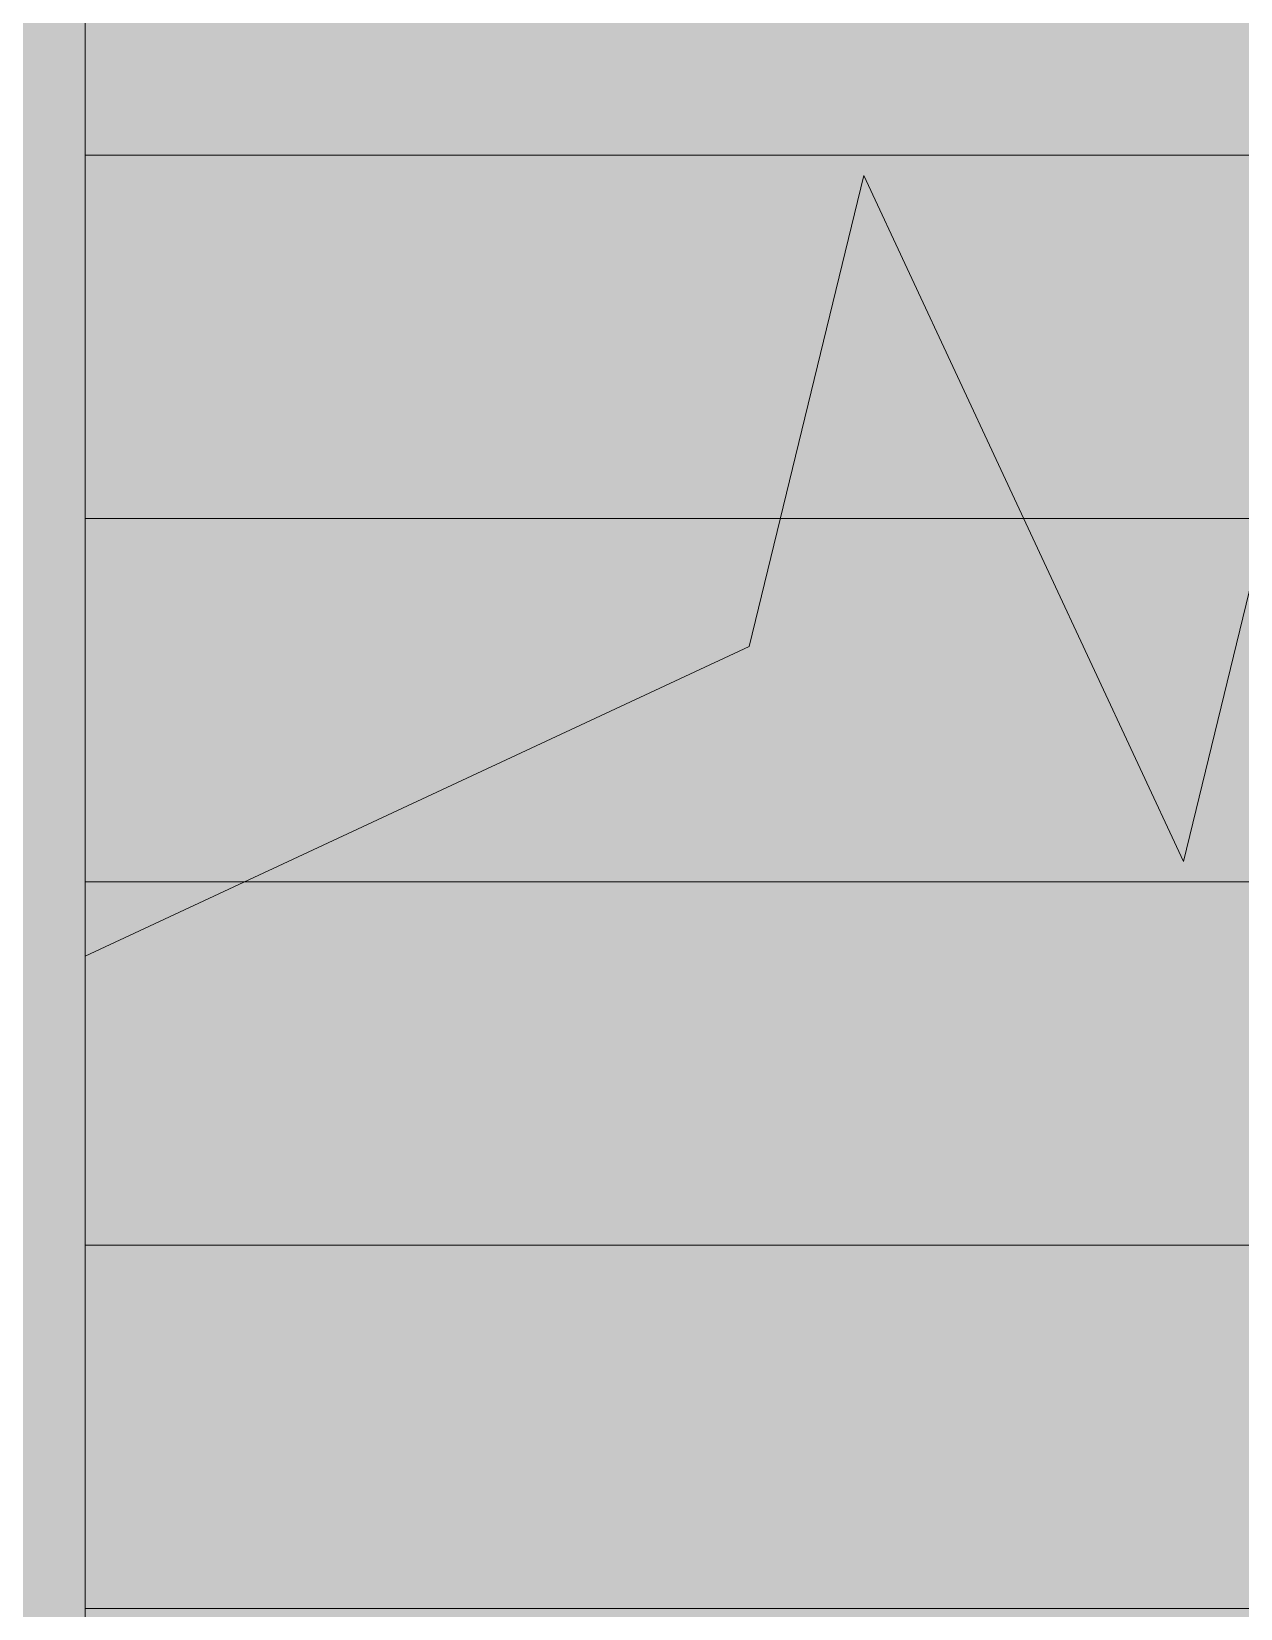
# Model space of a CAD drawing. Header units: millimetres. Extents: x -164500 to 426394, y -51911 to 102118.
# Drawn here: x 150688 to 151686, y 77359 to 78661 of the extents above; entities that cross this region are included whole.
import ezdxf

# ---------------------------------------------------------------- set-up
doc = ezdxf.new("R2010")
doc.units = ezdxf.units.MM
doc.layers.add('A-AREA-PATT-2', color=7, linetype='Continuous', lineweight=5, true_color=0xcde0ef, transparency=1)
doc.layers.add('S-STRS', color=7, linetype='Continuous', lineweight=9)
doc.layers.add('S-STRS-MBND', color=7, linetype='Continuous', lineweight=9)
doc.layers.add('S-STRS-1', color=7, linetype='Continuous', lineweight=9, true_color=0xeef6ff)

# ---------------------------------------------------------------- blocks, each defined once
blk = doc.blocks.new('2floor')
at = {"layer": 'A-AREA-PATT-2'}
blk.add_hatch(color=256, dxfattribs=at).paths.add_polyline_path([(150732.1, 1620), (150732.1, 5237.9), (150432.1, 5237.9), (150432.1, 1620)])
at = {"layer": 'S-STRS-1'}
for points in [[(151375.1, 4020), (152150.5, 4020), (152262.1, 4072.1), (152262.1, 4320), (150732.1, 4320), (150732.1, 4020), (151306.2, 4020)], [(151306.2, 3720), (151375.1, 4003.2), (151507.1, 3720), (151708, 3720), (151733.7, 3825.7), (152150.5, 4020), (150732.1, 4020), (150732.1, 3720), (151280.5, 3720)], [(151233.3, 3420), (152262.1, 3420), (152262.1, 3720), (151708, 3720), (151639.2, 3436.8), (151507.1, 3720), (151306.2, 3720), (151280.5, 3614.3), (150863.8, 3420), (151052.4, 3420)], [(150732.1, 3358.6), (150863.8, 3420), (150732.1, 3420)], [(151052.4, 3120), (152262.1, 3120), (152262.1, 3420), (150863.8, 3420), (150732.1, 3358.6), (150732.1, 3120), (150863.8, 3120)], [(151375.1, 2820), (152262.1, 2820), (152262.1, 3120), (150732.1, 3120), (150732.1, 2820), (151306.2, 2820)], [(152262.1, 2520), (152262.1, 2820), (150732.1, 2820), (150732.1, 2520), (151052.4, 2520)]]:
    blk.add_hatch(color=256, dxfattribs=at).paths.add_polyline_path(points)
h = blk.add_hatch(color=256, dxfattribs=at)
h.paths.add_polyline_path([(151733.7, 3720), (152262.1, 3720), (152262.1, 4020), (152150.5, 4020), (151733.7, 3825.7), (151708, 3720)])
h.paths.add_polyline_path([(151375.1, 3720), (151507.1, 3720), (151375.1, 4003.2), (151306.2, 3720)])
h = blk.add_hatch(color=256, dxfattribs=at)
h.paths.add_polyline_path([(150863.8, 3420), (151280.5, 3614.3), (151306.2, 3720), (150732.1, 3720), (150732.1, 3420)])
h.paths.add_polyline_path([(151639.2, 3436.8), (151708, 3720), (151507.1, 3720)])
at = {"layer": 'S-STRS'}
for p, q in [((150732.1, 4320), (150732.1, 4020)), ((150732.1, 4020), (150732.1, 3720)), ((152150.5, 4020), (150732.1, 4020)), ((152150.5, 4020), (150732.1, 4020)), ((150732.1, 3720), (150732.1, 3420)), ((151306.2, 3720), (150732.1, 3720)), ((151306.2, 3720), (150732.1, 3720)), ((151507.1, 3720), (151306.2, 3720)), ((151507.1, 3720), (151306.2, 3720)), ((151708, 3720), (151507.1, 3720)), ((151708, 3720), (151507.1, 3720)), ((150732.1, 3420), (150732.1, 3358.6)), ((150863.8, 3420), (150732.1, 3420)), ((150863.8, 3420), (150732.1, 3420)), ((152262.1, 3420), (150863.8, 3420)), ((152262.1, 3420), (150863.8, 3420)), ((150732.1, 3358.6), (150732.1, 3120)), ((150732.1, 3120), (150732.1, 2820)), ((152262.1, 3120), (150732.1, 3120)), ((152262.1, 3120), (150732.1, 3120)), ((150732.1, 2820), (150732.1, 2520)), ((152262.1, 2820), (150732.1, 2820)), ((152262.1, 2820), (150732.1, 2820))]:
    blk.add_line(p, q, dxfattribs=at)
at = {"layer": 'S-STRS-MBND'}
for p, q in [((151280.5, 3614.3), (151375.1, 4003.2)), ((151375.1, 4003.2), (151639.2, 3436.8)), ((151639.2, 3436.8), (151733.7, 3825.7)), ((151507.1, 3720), (151306.2, 3720)), ((151507.1, 3720), (151306.2, 3720)), ((150732.1, 3358.6), (151280.5, 3614.3)), ((152282.1, 3420), (150863.8, 3420)), ((152282.1, 3420), (150863.8, 3420)), ((150732.1, 3358.6), (150732.1, 1620)), ((152282.1, 3120), (150732.1, 3120)), ((152282.1, 3120), (150732.1, 3120)), ((152282.1, 2820), (150732.1, 2820)), ((152282.1, 2820), (150732.1, 2820))]:
    blk.add_line(p, q, dxfattribs=at)

msp = doc.modelspace()

# ---------------------------------------------------------------- block references
msp.add_blockref('2floor', (0, 74539.358))

doc.saveas('drawing.dxf')
